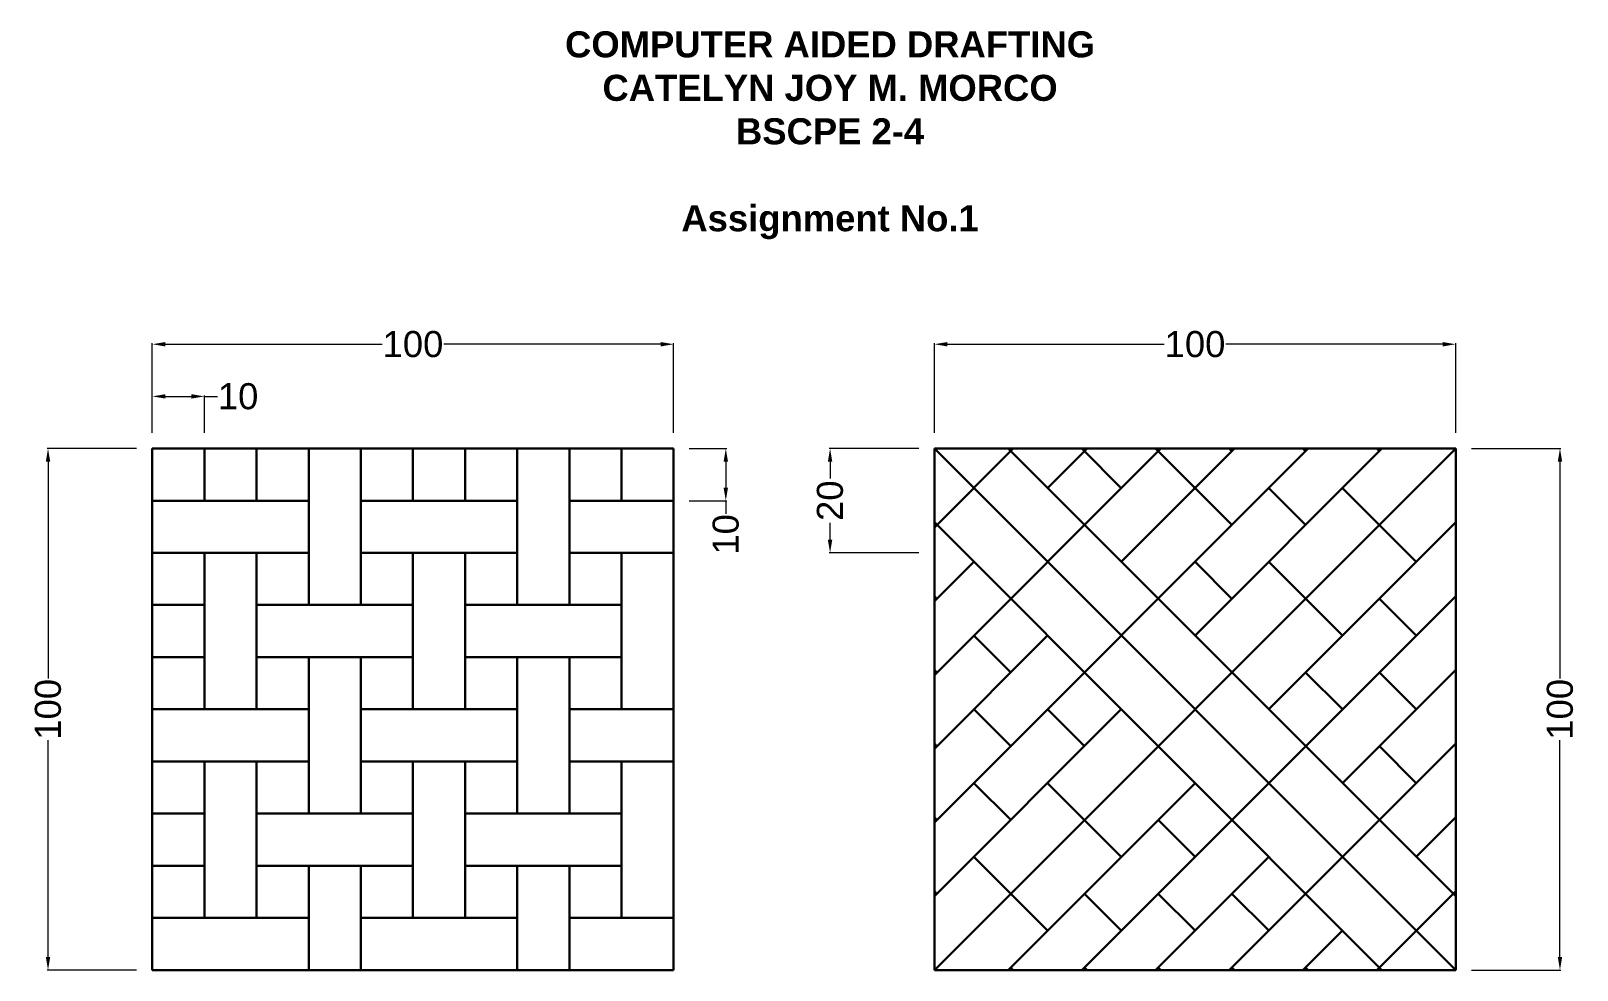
# Model space of a CAD drawing. Header units: millimetres. Extents: x -23 to 273, y 0 to 180.
import ezdxf

# ---------------------------------------------------------------- set-up
doc = ezdxf.new("R2010")
doc.units = ezdxf.units.MM
doc.styles.get("Standard").update_dxf_attribs({"font": 'arial.ttf'})
doc.dimstyles.new('Copy of ISO-25', dxfattribs={"dimtxt": 5, "dimasz": 2.5, "dimexe": 0.18, "dimexo": 3, "dimtad": 0, "dimdec": 0, "dimdsep": 46, "dimtxsty": 'Standard', "dimcen": 2.5, "dimadec": 0, "dimazin": 0, "dimtfac": 1, "dimtdec": 0, "dimtofl": 0, "dimtmove": 0, "dimatfit": 2, "dimfxl": 1, "dimlwd": 13, "dimlwe": 13, "dimarcsym": 0})

# ---------------------------------------------------------------- blocks, each defined once
blk = doc.blocks.new('*D0')
at = {"color": 0, "linetype": 'Continuous', "lineweight": 13, "transparency": 16777216}
for p, q in [((0, 103), (0, 110.18)), ((2.5, 110), (7.5, 110)), ((10, 103), (10, 110.18)), ((10, 110), (12.5, 110))]:
    blk.add_line(p, q, dxfattribs=at)
at = {"color": 0, "lineweight": 30, "transparency": 16777216}
for points in [[(2.5, 110.42), (2.5, 109.58), (0, 110)], [(7.5, 110.42), (7.5, 109.58), (10, 110)]]:
    blk.add_solid(points, dxfattribs=at)
at = {"layer": 'Defpoints', "color": 0, "lineweight": 30, "transparency": 16777216}
for p in [(10, 110), (0, 100), (10, 100)]:
    blk.add_point(p, dxfattribs=at)
at = {"color": 0, "transparency": 16777216, "insert": (16.46, 110), "char_height": 5, "attachment_point": 5}
blk.add_mtext('10', dxfattribs=at)
blk = doc.blocks.new('*D1')
at = {"color": 0, "linetype": 'Continuous', "lineweight": 13, "transparency": 16777216}
for p, q in [((0, 103), (0, 120.18)), ((2.5, 120), (44.1, 120)), ((97.5, 120), (55.9, 120)), ((100, 103), (100, 120.18))]:
    blk.add_line(p, q, dxfattribs=at)
at = {"color": 0, "lineweight": 30, "transparency": 16777216}
for points in [[(2.5, 120.42), (2.5, 119.58), (0, 120)], [(97.5, 120.42), (97.5, 119.58), (100, 120)]]:
    blk.add_solid(points, dxfattribs=at)
at = {"layer": 'Defpoints', "color": 0, "lineweight": 30, "transparency": 16777216}
for p in [(100, 120), (0, 100), (100, 100)]:
    blk.add_point(p, dxfattribs=at)
at = {"color": 0, "transparency": 16777216, "insert": (50, 120), "char_height": 5, "attachment_point": 5}
blk.add_mtext('100', dxfattribs=at)
blk = doc.blocks.new('*D2')
at = {"color": 0, "linetype": 'Continuous', "lineweight": 13, "transparency": 16777216}
for p, q in [((103, 100), (110.18, 100)), ((110, 97.5), (110, 92.5)), ((103, 90), (110.18, 90)), ((110, 90), (110, 87.5))]:
    blk.add_line(p, q, dxfattribs=at)
at = {"color": 0, "lineweight": 30, "transparency": 16777216}
for points in [[(109.58, 97.5), (110.42, 97.5), (110, 100)], [(109.58, 92.5), (110.42, 92.5), (110, 90)]]:
    blk.add_solid(points, dxfattribs=at)
at = {"layer": 'Defpoints', "color": 0, "lineweight": 30, "transparency": 16777216}
for p in [(100, 100), (100, 90), (110, 90)]:
    blk.add_point(p, dxfattribs=at)
at = {"color": 0, "transparency": 16777216, "insert": (110, 83.54), "char_height": 5, "attachment_point": 5, "rotation": 90}
blk.add_mtext('10', dxfattribs=at)
blk = doc.blocks.new('*D3')
at = {"color": 0, "linetype": 'Continuous', "lineweight": 13, "transparency": 16777216}
for p, q in [((-3, 100), (-20.18, 100)), ((-20, 97.5), (-20, 55.9)), ((-20, 2.5), (-20, 44.1)), ((-3, 0), (-20.18, 0))]:
    blk.add_line(p, q, dxfattribs=at)
at = {"color": 0, "lineweight": 30, "transparency": 16777216}
for points in [[(-20.42, 97.5), (-19.58, 97.5), (-20, 100)], [(-20.42, 2.5), (-19.58, 2.5), (-20, 0)]]:
    blk.add_solid(points, dxfattribs=at)
at = {"layer": 'Defpoints', "color": 0, "lineweight": 30, "transparency": 16777216}
for p in [(0, 100), (0, 0), (-20, 0)]:
    blk.add_point(p, dxfattribs=at)
at = {"color": 0, "transparency": 16777216, "insert": (-20, 50), "char_height": 5, "attachment_point": 5, "rotation": 90}
blk.add_mtext('100', dxfattribs=at)
blk = doc.blocks.new('*D4')
at = {"color": 0, "linetype": 'Continuous', "lineweight": 13, "transparency": 16777216}
for p, q in [((150, 103), (150, 120.18)), ((152.5, 120), (194.1, 120)), ((247.5, 120), (205.9, 120)), ((250, 103), (250, 120.18))]:
    blk.add_line(p, q, dxfattribs=at)
at = {"color": 0, "linetype": 'Continuous', "lineweight": 30, "transparency": 16777216}
for points in [[(152.5, 120.42), (152.5, 119.58), (150, 120)], [(247.5, 120.42), (247.5, 119.58), (250, 120)]]:
    blk.add_solid(points, dxfattribs=at)
at = {"layer": 'Defpoints', "color": 0, "linetype": 'Continuous', "lineweight": 30, "transparency": 16777216}
for p in [(250, 120), (150, 100), (250, 100)]:
    blk.add_point(p, dxfattribs=at)
at = {"color": 0, "linetype": 'Continuous', "lineweight": 30, "transparency": 16777216, "insert": (200, 120), "char_height": 5, "attachment_point": 5}
blk.add_mtext('100', dxfattribs=at)
blk = doc.blocks.new('*D5')
at = {"color": 0, "linetype": 'Continuous', "lineweight": 13, "transparency": 16777216}
for p, q in [((147, 100), (129.82, 100)), ((130, 97.5), (130, 94.24)), ((130, 82.5), (130, 85.76)), ((147, 80), (129.82, 80))]:
    blk.add_line(p, q, dxfattribs=at)
at = {"color": 0, "linetype": 'Continuous', "lineweight": 30, "transparency": 16777216}
for points in [[(129.58, 97.5), (130.42, 97.5), (130, 100)], [(129.58, 82.5), (130.42, 82.5), (130, 80)]]:
    blk.add_solid(points, dxfattribs=at)
at = {"layer": 'Defpoints', "color": 0, "linetype": 'Continuous', "lineweight": 30, "transparency": 16777216}
for p in [(150, 100), (130, 80), (150, 80)]:
    blk.add_point(p, dxfattribs=at)
at = {"color": 0, "linetype": 'Continuous', "lineweight": 30, "transparency": 16777216, "insert": (130, 90), "char_height": 5, "attachment_point": 5, "rotation": 90}
blk.add_mtext('20', dxfattribs=at)
blk = doc.blocks.new('*D6')
at = {"color": 0, "linetype": 'Continuous', "lineweight": 13, "transparency": 16777216}
for p, q in [((253, 100), (270.18, 100)), ((270, 97.5), (270, 55.9)), ((270, 2.5), (270, 44.1)), ((253, 0), (270.18, 0))]:
    blk.add_line(p, q, dxfattribs=at)
at = {"color": 0, "linetype": 'Continuous', "lineweight": 30, "transparency": 16777216}
for points in [[(269.58, 97.5), (270.42, 97.5), (270, 100)], [(269.58, 2.5), (270.42, 2.5), (270, 0)]]:
    blk.add_solid(points, dxfattribs=at)
at = {"layer": 'Defpoints', "color": 0, "linetype": 'Continuous', "lineweight": 30, "transparency": 16777216}
for p in [(250, 100), (250, 0), (270, 0)]:
    blk.add_point(p, dxfattribs=at)
at = {"color": 0, "linetype": 'Continuous', "lineweight": 30, "transparency": 16777216, "insert": (270, 50), "char_height": 5, "attachment_point": 5, "rotation": 90}
blk.add_mtext('100', dxfattribs=at)

msp = doc.modelspace()

# ---------------------------------------------------------------- linework, layer by layer
at = {"linetype": 'Continuous', "lineweight": 30}
for p, q in [((0, 0), (0, 100)), ((0, 100), (100, 100)), ((0, 0), (0, 100)), ((10, 90), (10, 100)), ((10, 90), (10, 100)), ((20, 90), (20, 100)), ((30, 70), (30, 100)), ((40, 70), (40, 100)), ((50, 90), (50, 100)), ((60, 90), (60, 100)), ((70, 70), (70, 100)), ((80, 70), (80, 100)), ((90, 90), (90, 100)), ((100, 100), (100, 0)), ((150, 100), (150, 0)), ((250, 100), (150, 100)), ((150, 100), (250, 0)), ((150, 0), (250, 100)), ((150, 28.28), (221.72, 100)), ((150, 56.57), (193.43, 100)), ((150, 84.85), (165.15, 100)), ((164.14, 100), (250, 14.14)), ((171.72, 92.43), (179.29, 100)), ((178.28, 100), (185.86, 92.43)), ((185.86, 78.28), (207.57, 100)), ((192.43, 100), (207.07, 85.36)), ((200, 64.14), (235.86, 100)), ((206.57, 100), (207.07, 99.5)), ((220.71, 100), (221.21, 99.5)), ((234.85, 100), (235.36, 99.5)), ((250, 0), (250, 100)), ((214.14, 92.43), (221.21, 85.36)), ((228.28, 92.43), (242.43, 78.28)), ((0, 90), (30, 90)), ((40, 90), (70, 90)), ((80, 90), (100, 90)), ((150, 85.86), (235.86, 0)), ((214.14, 50), (250, 85.86)), ((0, 80), (30, 80)), ((10, 50), (10, 80)), ((10, 50), (10, 80)), ((20, 50), (20, 80)), ((40, 80), (70, 80)), ((50, 50), (50, 80)), ((60, 50), (60, 80)), ((80, 80), (100, 80)), ((90, 50), (90, 80)), ((150, 70.71), (157.57, 78.28)), ((200, 78.28), (207.07, 71.21)), ((214.14, 78.28), (228.28, 64.14)), ((150, 71.72), (150.5, 71.21)), ((178.28, 0), (250, 71.72)), ((235.36, 71.21), (242.43, 64.14)), ((0, 70), (10, 70)), ((20, 70), (50, 70)), ((60, 70), (90, 70)), ((150, 42.43), (171.72, 64.14)), ((157.57, 64.14), (164.64, 57.07)), ((0, 60), (10, 60)), ((20, 60), (50, 60)), ((30, 30), (30, 60)), ((40, 30), (40, 60)), ((60, 60), (90, 60)), ((70, 30), (70, 60)), ((80, 30), (80, 60)), ((150, 57.57), (150.5, 57.07)), ((221.21, 57.07), (228.28, 50)), ((228.28, 35.86), (250, 57.57)), ((235.36, 57.07), (242.43, 50)), ((0, 50), (30, 50)), ((40, 50), (70, 50)), ((80, 50), (100, 50)), ((150, 14.14), (185.86, 50)), ((157.57, 50), (164.64, 42.93)), ((171.72, 50), (178.79, 42.93)), ((150, 43.43), (150.5, 42.93)), ((206.57, 0), (250, 43.43)), ((235.36, 42.93), (242.43, 35.86)), ((0, 40), (30, 40)), ((10, 10), (10, 40)), ((10, 10), (10, 40)), ((20, 10), (20, 40)), ((40, 40), (70, 40)), ((50, 10), (50, 40)), ((60, 10), (60, 40)), ((80, 40), (100, 40)), ((90, 10), (90, 40)), ((157.57, 35.86), (164.64, 28.79)), ((164.14, 0), (200, 35.86)), ((171.72, 35.86), (185.86, 21.72)), ((0, 30), (10, 30)), ((20, 30), (50, 30)), ((60, 30), (90, 30)), ((150, 29.29), (150.5, 28.79)), ((192.93, 28.79), (200, 21.72)), ((242.43, 21.72), (250, 29.29)), ((157.57, 21.72), (171.72, 7.57)), ((192.43, 0), (214.14, 21.72)), ((0, 20), (10, 20)), ((20, 20), (50, 20)), ((30, 0), (30, 20)), ((40, 0), (40, 20)), ((60, 20), (90, 20)), ((70, 0), (70, 20)), ((80, 0), (80, 20)), ((150, 15.15), (150.5, 14.64)), ((234.85, 0), (250, 15.15)), ((178.79, 14.64), (185.86, 7.57)), ((192.93, 14.64), (200, 7.57)), ((207.07, 14.64), (214.14, 7.57)), ((0, 10), (30, 10)), ((40, 10), (70, 10)), ((80, 10), (100, 10)), ((220.71, 0), (228.28, 7.57)), ((100, 0), (0, 0)), ((150, 0), (250, 0)), ((164.64, 0.5), (165.15, 0)), ((178.79, 0.5), (179.29, 0)), ((192.93, 0.5), (193.43, 0)), ((207.07, 0.5), (207.57, 0)), ((221.21, 0.5), (221.72, 0))]:
    msp.add_line(p, q, dxfattribs=at)

# ---------------------------------------------------------------- texts
at = {"linetype": 'Continuous', "lineweight": 30, "insert": (55, 180), "char_height": 5, "attachment_point": 1}
msp.add_mtext_dynamic_manual_height_columns('\\pxqc;{\\fArial|b1|i0|c0|p34;COMPUTER AIDED DRAFTING\\PCATELYN JOY M. MORCO\\PBSCPE 2-4\\P\\PAssignment No.1}', width=150, gutter_width=12.5, heights=[60.8], dxfattribs=at)

# ---------------------------------------------------------------- dimensions: what is measured, and where the dimension line sits
for base, p2, picture, middle in [((100, 120), (100, 100), '*D1', (50, 120)), ((10, 110), (10, 100), '*D0', (16.46, 110))]:
    dim = msp.add_linear_dim(base=base, p1=(0, 100), p2=p2, dimstyle='Copy of ISO-25')
    dim.commit()
    dim.dimension.update_dxf_attribs({"geometry": picture, "text_midpoint": middle})
at = {"linetype": 'Continuous', "lineweight": 30}
dim = msp.add_linear_dim(base=(250, 120), p1=(150, 100), p2=(250, 100), dimstyle='Copy of ISO-25', dxfattribs=at)
dim.commit()
dim.dimension.update_dxf_attribs({"geometry": '*D4', "text_midpoint": (200, 120)})
for base, p1, p2, picture, middle in [((-20, 0), (0, 100), (0, 0), '*D3', (-20, 50)), ((110, 90), (100, 100), (100, 90), '*D2', (110, 83.54))]:
    dim = msp.add_linear_dim(base=base, p1=p1, p2=p2, angle=90, dimstyle='Copy of ISO-25')
    dim.commit()
    dim.dimension.update_dxf_attribs({"geometry": picture, "text_midpoint": middle})
for base, p1, p2, picture, middle in [((130, 80), (150, 100), (150, 80), '*D5', (130, 90)), ((270, 0), (250, 100), (250, 0), '*D6', (270, 50))]:
    dim = msp.add_linear_dim(base=base, p1=p1, p2=p2, angle=90, dimstyle='Copy of ISO-25', dxfattribs=at)
    dim.commit()
    dim.dimension.update_dxf_attribs({"geometry": picture, "text_midpoint": middle})

doc.saveas('drawing.dxf')
